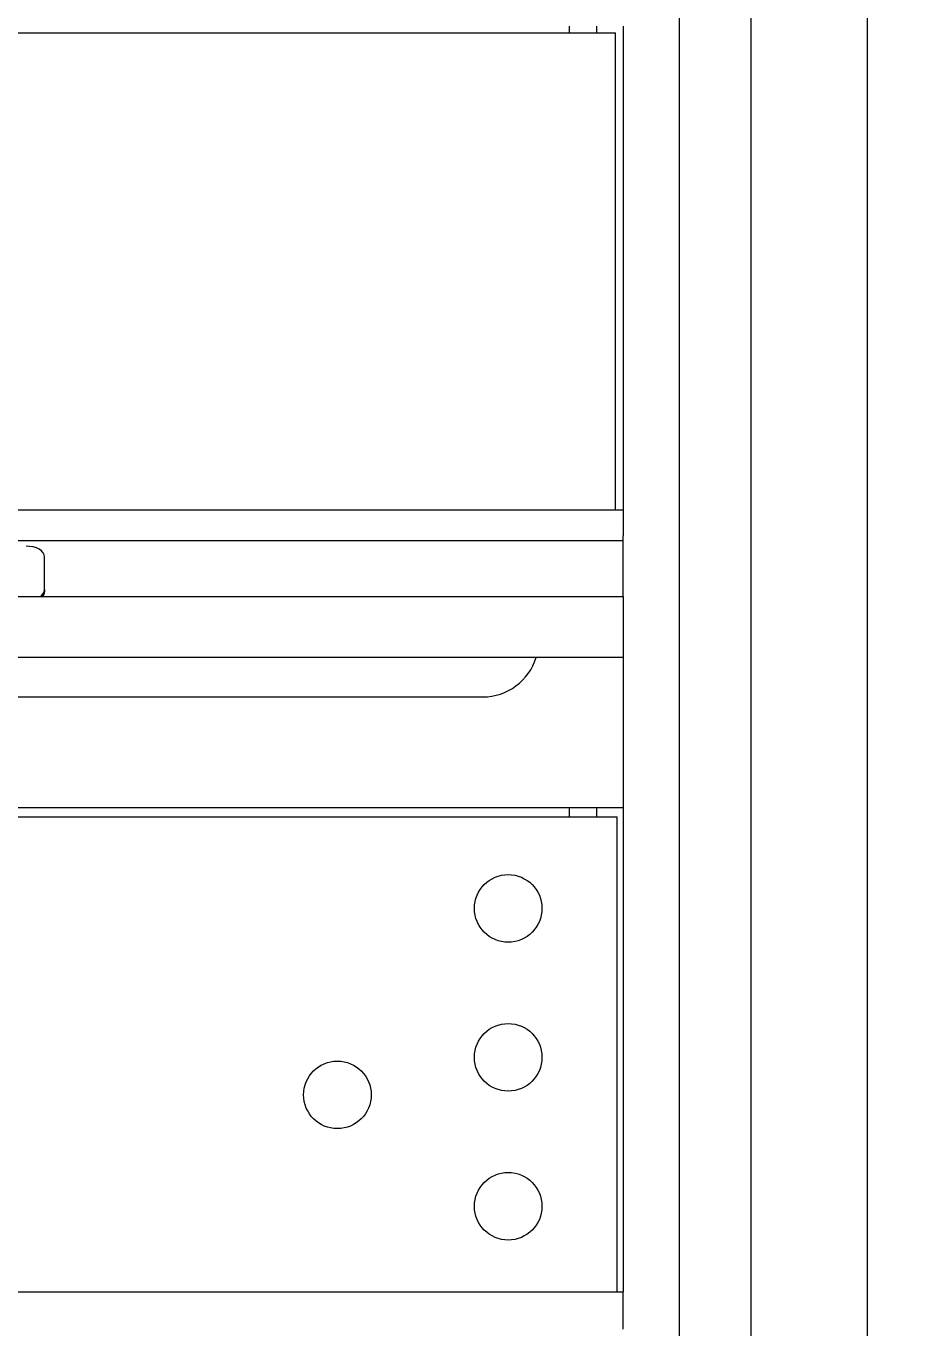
# Model space of a CAD drawing. Header units: millimetres. Extents: x 0 to 0.866, y 0 to 0.56.
# Drawn here: x 0.52363 to 0.55093, y 0.28789 to 0.32837 of the extents above; entities that cross this region are included whole.
import ezdxf

# ---------------------------------------------------------------- set-up
doc = ezdxf.new("R2010")
doc.units = ezdxf.units.MM
doc.layers.add('PRODUCT', color=1, linetype='Continuous')
doc.layers.add('SLD-0', color=179, linetype='Continuous')
doc.styles.add('SLDTEXTSTYLE0', font='SIMPLEX', dxfattribs={"width": 0.75})
doc.styles.add('SLDTEXTSTYLE1', font='SIMPLEX', dxfattribs={"width": 0.97})
doc.dimstyles.new('SLDDIMSTYLE1', dxfattribs={"dimtxt": 0.004629629629629629, "dimasz": 0.003302, "dimexe": 0, "dimexo": 0.0625, "dimgap": 0.001157407407407407, "dimtad": 0, "dimtih": 1, "dimtoh": 1, "dimdec": 0, "dimlfac": 216, "dimrnd": 1e-09, "dimzin": 12, "dimdsep": 46, "dimtxsty": 'SLDTEXTSTYLE0', "dimblk1": 'NONE', "dimblk2": 'NONE', "dimsah": 1, "dimcen": 0.09, "dimadec": 0, "dimazin": 3, "dimtol": 1, "dimtp": 1, "dimtm": 1, "dimtfac": 1, "dimtdec": 3, "dimtofl": 0, "dimtmove": 0, "dimatfit": 3, "dimldrblk": 'NONE', "dimfxl": 0, "dimfrac": 2, "dimtolj": 1, "dimtzin": 0, "dimarcsym": 0})
doc.dimstyles.new('SLDDIMSTYLE3', dxfattribs={"dimtxt": 0.004629629629629629, "dimasz": 0.003302, "dimexe": 0, "dimexo": 0.0625, "dimgap": 0.001157407407407407, "dimtad": 0, "dimtih": 1, "dimtoh": 1, "dimdec": 0, "dimlfac": 216, "dimrnd": 1e-09, "dimzin": 12, "dimdsep": 46, "dimtxsty": 'SLDTEXTSTYLE0', "dimblk1": 'NONE', "dimblk2": 'NONE', "dimsah": 1, "dimcen": 0.09, "dimadec": 0, "dimazin": 3, "dimtol": 1, "dimtp": 3, "dimtm": 3, "dimtfac": 1, "dimtdec": 3, "dimtofl": 0, "dimtmove": 0, "dimatfit": 3, "dimldrblk": 'NONE', "dimfxl": 0, "dimfrac": 2, "dimtolj": 1, "dimtzin": 0, "dimarcsym": 0})

# ---------------------------------------------------------------- blocks, each defined once
blk = doc.blocks.new('_D_11')
at = {"layer": 'SLD-0'}
for p, q in [((0.5537037037037038, 0.3882316403621315), (0.5739298104962458, 0.3882316403621315)), ((0.5693001808666162, 0.3836020107325018), (0.5693001808666162, 0.3173392006530518)), ((0.5707064387323916, 0.3068813678710341), (0.574424064253204, 0.312190686347241)), ((0.5693001808666162, 0.2353356498328609), (0.5693001808666162, 0.301598459912311)), ((0.5533101851851856, 0.2307060202032313), (0.5739298104962458, 0.2307060202032313))]:
    blk.add_line(p, q, dxfattribs=at)
for points in [[(0.5685285759283445, 0.3836020107325018), (0.5700717858048878, 0.3836020107325018), (0.5693001808666162, 0.3882316403621315)], [(0.5685285759283445, 0.2353356498328609), (0.5700717858048878, 0.2353356498328609), (0.5693001808666162, 0.2307060202032313)]]:
    blk.add_solid(points, dxfattribs=at)
at = {"layer": 'SLD-0', "attachment_point": 1, "style": 'SLDTEXTSTYLE1'}
for s, insert, char_height in [('1', (0.5713852520489094, 0.3125338385626351), 0.00324074074074074), ('34', (0.5618493272352069, 0.3115038000850335), 0.004629629629629629), ('"', (0.5753607553299683, 0.3115038000850335), 0.004629629629629629), ('4', (0.5731734986288227, 0.3091990222648558), 0.00324074074074074)]:
    blk.add_mtext(s, dxfattribs=dict(at, insert=insert, char_height=char_height))
blk = doc.blocks.new('_NONE')
blk = doc.blocks.new('_D_14')
at = {"layer": 'SLD-0'}
for p, q in [((0.5537037037037038, 0.3882316403621315), (0.5895310943376173, 0.3882316403621315)), ((0.5849014647079877, 0.3836020107325018), (0.5849014647079877, 0.2524780886995839)), ((0.587088711896419, 0.2420202559175664), (0.5908063374172314, 0.2473295743937731)), ((0.5849014647079875, 0.1056134259259253), (0.5849014647079877, 0.2367373479588432)), ((0.5115740744173788, 0.1009837962962957), (0.5895310943376172, 0.1009837962962957))]:
    blk.add_line(p, q, dxfattribs=at)
for points in [[(0.584129859769716, 0.3836020107325018), (0.5856730696462592, 0.3836020107325018), (0.5849014647079877, 0.3882316403621315)], [(0.5841298597697159, 0.1056134259259253), (0.5856730696462592, 0.1056134259259253), (0.5849014647079875, 0.1009837962962957)]]:
    blk.add_solid(points, dxfattribs=at)
at = {"layer": 'SLD-0', "attachment_point": 1, "style": 'SLDTEXTSTYLE1'}
for s, insert, char_height in [('3', (0.5867602679556797, 0.2476727266091674), 0.00324074074074074), ('62', (0.5772243431419771, 0.2466426881315658), 0.004629629629629629), ('"', (0.5911883071059411, 0.2466426881315658), 0.004629629629629629), ('4', (0.5895557717928501, 0.2443379103113881), 0.00324074074074074)]:
    blk.add_mtext(s, dxfattribs=dict(at, insert=insert, char_height=char_height))

msp = doc.modelspace()

# ---------------------------------------------------------------- linework, layer by layer
at = {"layer": 'PRODUCT', "linetype": 'Continuous', "lineweight": 15}
for p, q in [((0.546172109565707, 0.3805671313142978), (0.546172109565707, 0.2363541683513348)), ((0.5498009259259314, 0.2363541683513348), (0.5498009259259309, 0.3805671313142978)), ((0.5439432401041367, 0.3787152794624458), (0.5439432401041373, 0.2386689831661497)), ((0.5405196882816962, 0.3283680524969274), (0.5405196882816962, 0.3281597230517151)), ((0.5413854298855135, 0.3281597230517151), (0.5413854298855135, 0.3283680524969274)), ((0.5421979287822533, 0.3283680572402567), (0.5421979287822533, 0.3133217609439273)), ((0.4843504684890867, 0.3281597239068903), (0.5386459990587809, 0.3281597239068903)), ((0.5386459990587809, 0.3281597239068903), (0.5401377108473674, 0.3281597239068903)), ((0.5401377108473674, 0.3281597239068903), (0.5419641324859562, 0.3281597239068903)), ((0.5419641318422744, 0.3133217635968915), (0.5419641324859562, 0.3281597239068903)), ((0.5421979287822533, 0.3133217609439273), (0.4825451510044753, 0.3133217609439273)), ((0.5421979287822533, 0.3132702655200875), (0.5421979266723208, 0.3125162035200742)), ((0.5421979287822533, 0.3133217609439273), (0.5421979287822533, 0.3132702655200875)), ((0.5421979266723208, 0.3123653504479268), (0.5421979266723208, 0.3125162035200742)), ((0.5421979266723208, 0.3123653504479268), (0.482545151002325, 0.3123653504479268)), ((0.523746014645198, 0.312192660591003), (0.5236331152086808, 0.3121991138497877)), ((0.5238545738849393, 0.3121735615523775), (0.523746014645198, 0.312192660591003)), ((0.5239546238402649, 0.312142544626737), (0.5238545738849393, 0.3121735615523775)), ((0.5240423186296762, 0.3121008048620047), (0.5239546238402649, 0.312142544626737)), ((0.5241142876748267, 0.3120499392767689), (0.5240423186296762, 0.3121008048620047)), ((0.5421979266723208, 0.3106365778262631), (0.5421979266723208, 0.3123653504479268)), ((0.5241677660693855, 0.3119919088360303), (0.5241142876748267, 0.3120499392767689)), ((0.5242006977877212, 0.3119289461065911), (0.5241677660693855, 0.3119919088360303)), ((0.5242118171654419, 0.3118634629124412), (0.5242006977877212, 0.3119289461065911)), ((0.5242118176711448, 0.3108565186888621), (0.5242118176711448, 0.3118634631333066)), ((0.5242118176711448, 0.3108565186888621), (0.5242118176711448, 0.3107810912375494)), ((0.482545151002325, 0.3106365778262631), (0.5421979266723208, 0.3106365778262631)), ((0.5421979266723208, 0.3106365778262631), (0.5421979266723208, 0.309965281383606)), ((0.5421979266723208, 0.309965281383606), (0.5421979266723208, 0.3087395859133151)), ((0.5421979266723208, 0.3087395859133151), (0.482545151002325, 0.3087395859133151)), ((0.5421979266723208, 0.3087395859133151), (0.5421979287822533, 0.3041550942772604)), ((0.4869085769304013, 0.3075115757587419), (0.5378345028563274, 0.3075115757587419)), ((0.5421979287822533, 0.3040654418846691), (0.4825451510044753, 0.3040654418846691)), ((0.5405196882816962, 0.3040624996965006), (0.5405196882816962, 0.3037847216708482)), ((0.5413854298855135, 0.3037847216708482), (0.5413854298855135, 0.3040624996965006)), ((0.5421979287822533, 0.3041550942772604), (0.5421979287822533, 0.3040654418846691)), ((0.5421979287822533, 0.3040654418846691), (0.5421979287822527, 0.2890162053883717)), ((0.4826655215253747, 0.3037847216708482), (0.5395357999995414, 0.3037847239068903)), ((0.5395357999995414, 0.3037847239068903), (0.5400288075057857, 0.3037847239068903)), ((0.5400288075057857, 0.3037847239068903), (0.5419950495596036, 0.3037847239068903)), ((0.5419950495596036, 0.3037847239068903), (0.5420081139674382, 0.3037847239068903)), ((0.5420081150378803, 0.2890162053644286), (0.5420081139674382, 0.3037847239068903)), ((0.4825451510044749, 0.2890162053883717), (0.5408784843378085, 0.2890162053883717)), ((0.5408784843378085, 0.2890162053883717), (0.5410224994320422, 0.2890162053883717)), ((0.5410224994320422, 0.2890162053883717), (0.5421979287822527, 0.2890162053883717)), ((0.5421979287822527, 0.2889467609439233), (0.5421979287822527, 0.2890162053883717)), ((0.5421979287822527, 0.2879291683513387), (0.5421979287822527, 0.2889467609439233)), ((0.5421979287822527, 0.2878597239068904), (0.5421979287822527, 0.2879291683513387))]:
    msp.add_line(p, q, dxfattribs=at)
for centre, radius in [((0.5386246791892335, 0.3009375016846681), 0.001050925925925927), ((0.5386246791892335, 0.2963078720550384), 0.001050925925925927), ((0.5333144940040484, 0.2951412053883719), 0.001050925925925816), ((0.5386246791892335, 0.2916782424254089), 0.001050925925925927)]:
    msp.add_circle(centre, radius, dxfattribs=at)
for centre, radius, start, end in [((0.5239315914034427, 0.3108813523450126), 0.0002813237905822103, 299.5319324836829, 354.9361296143863), ((0.5239778081178222, 0.3107891410012918), 0.0002341474437609621, 319.3400106802242, 358.0299542842056), ((0.5378345028563274, 0.309247686869853), 0.001736111111111105, 270.0000000000008, 342.9822703167365)]:
    msp.add_arc(centre, radius, start, end, dxfattribs=at)

# ---------------------------------------------------------------- dimensions: what is measured, and where the dimension line sits
at = {"layer": 'SLD-0'}
for base, p1, dimstyle, picture, middle in [((0.5849014647079875, 0.3882316403621315), (0.5069444447877491, 0.1009837962962957), 'SLDDIMSTYLE3', '_D_14', (0.5849014647079875, 0.2446077183292136)), ((0.569300180866616, 0.3882316403621315), (0.548680555555556, 0.2307060202032313), 'SLDDIMSTYLE1', '_D_11', (0.569300180866616, 0.3094688302826815))]:
    dim = msp.add_linear_dim(base=base, p1=p1, p2=(0.5490740740740742, 0.3882316403621315), angle=90.0000000000002, text='<> ""', dimstyle=dimstyle, dxfattribs=at)
    dim.commit()
    dim.dimension.update_dxf_attribs({"geometry": picture, "text_midpoint": middle, "dimtype": 160})

doc.saveas('drawing.dxf')
